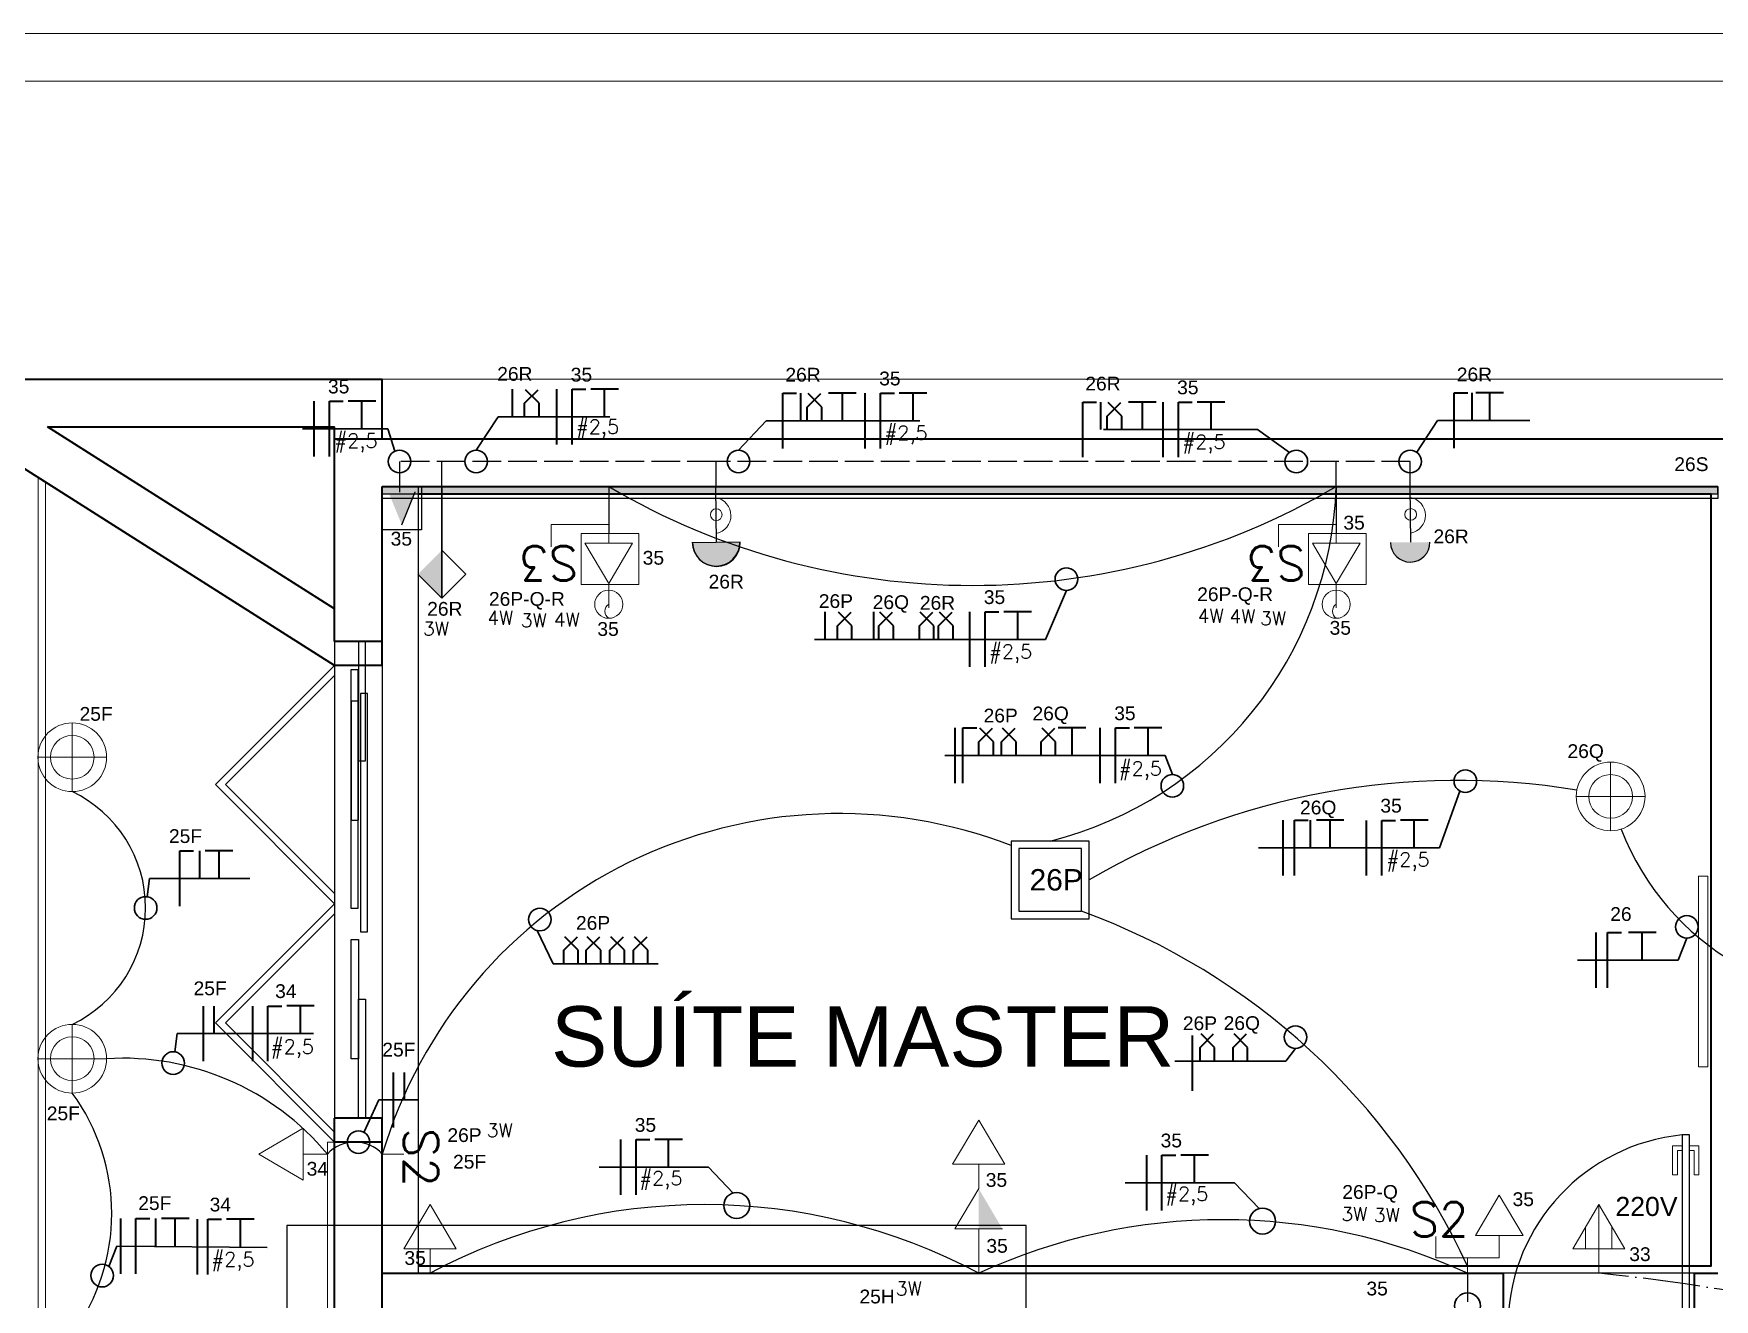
# Model space of a CAD drawing. Header units: millimetres. Extents: x 20625 to 81245, y 3427 to 18613.
# Drawn here: x 66585 to 67290, y 16390 to 16921 of the extents above; entities that cross this region are included whole.
import ezdxf

# ---------------------------------------------------------------- set-up
doc = ezdxf.new("R2010")
doc.units = ezdxf.units.MM
for name, pattern in [('ACAD_ISO02W100', [15, 12, -3]), ('ACAD_ISO04W100', [30, 24, -3, 0, -3]), ('HIDDEN', [0.375, 0.25, -0.125])]:
    doc.linetypes.add(name, pattern=pattern)
for name, color, linetype, lineweight in [('01', 1, 'Continuous', 9), ('EJEL05130C', 130, 'Continuous', 30), ('EJEL0550C', 50, 'Continuous', 35), ('EJEL0580C', 80, 'Continuous', 9), ('EJEL25170C', 170, 'Continuous', 25), ('EJEL25170T', 170, 'ACAD_ISO02W100', 25), ('EJEL25170TP', 10, 'ACAD_ISO04W100', 25), ('EJEL3040C', 40, 'Continuous', 9)]:
    doc.layers.add(name, color=color, linetype=linetype, lineweight=lineweight)
for name, color, linetype in [('1-ARQ-B', 2, 'Continuous'), ('1-ARQ-DEMOLIR', 12, 'Continuous'), ('1-MOBIL', 252, 'Continuous'), ('2-TXT-A', 7, 'Continuous'), ('3-ESPEC', 14, 'Continuous'), ('3-TRACO', 20, 'HIDDEN'), ('ARQ-1-ESQUADRIAS-01', 1, 'Continuous'), ('ARQ-1-ILUMINAÇÃO', 2, 'Continuous'), ('ARQ-1-TRACEJADO', 20, 'Continuous'), ('ARQ-1-VISTA-01', 1, 'Continuous'), ('ARQ-4-TXT-02', 1, 'Continuous'), ('TOP', 4, 'Continuous'), ('TOPOGRAFIA', 2, 'Continuous')]:
    doc.layers.add(name, color=color, linetype=linetype)
doc.styles.add('ROMANSI', font='RomanS')
doc.styles.add('RSA', font='arial.ttf')
doc.styles.add('SR60', font='simplex', dxfattribs={"height": 0.15})
doc.styles.add('SR80', font='SIMPLEX', dxfattribs={"height": 0.1})

# ---------------------------------------------------------------- blocks, each defined once
blk = doc.blocks.new('A$Ce9d9931e')
at = {"layer": 'EJEL0580C', "lineweight": -3, "ltscale": 0.2}
for points in [[(0, 0), (25.2, 0), (25.2, 25.2), (0, 25.2)], [(2.47, 2.47), (22.73, 2.47), (22.73, 22.73), (2.47, 22.73)]]:
    blk.add_lwpolyline(points, close=True, dxfattribs=at)
blk = doc.blocks.new('UIHUIH')
at = {"layer": 'EJEL3040C', "xscale": 17.01641263631295, "yscale": 17.01641263631295, "zscale": 17.01641263631295}
blk.add_blockref('A$Ce9d9931e', (-214.4, -214.4), dxfattribs=at)
blk = doc.blocks.new('A$C358D43A7')
at = {"layer": 'EJEL0580C'}
for p, q in [((0, 0), (0, 16.9)), ((0, 16.9), (0, -16.9)), ((0, 16.9), (28.7, 0)), ((0, 0), (-15.9, 0)), ((28.7, 0), (0, -16.9))]:
    blk.add_line(p, q, dxfattribs=at)
blk = doc.blocks.new('YTFTYF')
at = {"layer": 'EJEL0580C'}
for radius in [5.5, 3.5]:
    blk.add_circle((0, 0), radius, dxfattribs=at)
blk = doc.blocks.new('guygyug')
at = {"layer": 'EJEL0580C'}
for p, q in [((0, -189.5), (0, 189.5)), ((189.5, 0), (-189.5, 0))]:
    blk.add_line(p, q, dxfattribs=at)
at = {"layer": 'EJEL3040C', "xscale": 34.45206340576645, "yscale": 34.45206340576645, "zscale": 34.45206340576645}
blk.add_blockref('YTFTYF', (0, 0), dxfattribs=at)
blk = doc.blocks.new('A$C3D7A1D48')
at = {"layer": 'EJEL0580C'}
blk.add_line((6.6, 0), (-6.6, 0), dxfattribs=at)
at = {"layer": 'EJEL0580C', "style": 'SR80'}
blk.add_text('S2', height=21.16, rotation=270, dxfattribs=at).set_placement((6.6, 16.1))
blk = doc.blocks.new('interruptor e tomada baixa')
at = {"layer": 'EJEL0580C'}
for p, q in [((185702.31, 52790.41), (185712.29, 52807.31)), ((185712.29, 52807.31), (185722.26, 52790.41)), ((185712.29, 52790.41), (185702.31, 52790.41)), ((185702.31, 52790.41), (185722.26, 52790.41)), ((185712.29, 52790.41), (185712.29, 52781.06)), ((185685.66, 52781.06), (185712.29, 52781.06)), ((185712.29, 52781.06), (185698.97, 52781.06)), ((185698.97, 52781.06), (185698.97, 52774.58))]:
    blk.add_line(p, q, dxfattribs=at)
at = {"layer": 'EJEL0580C', "xscale": 0.67988, "yscale": 0.67988, "zscale": 0.67988, "rotation": 90}
blk.add_blockref('A$C3D7A1D48', (185685.66, 52785.57), dxfattribs=at)
blk = doc.blocks.new('A$C1FA829F1')
at = {"layer": 'EJEL0580C'}
for p, q in [((0, 0), (0, 16.9)), ((0, 16.9), (0, -16.9)), ((0, 16.9), (28.7, 0)), ((0, 0), (-15.9, 0)), ((0, 8.5), (14.3, 8.5)), ((28.7, 0), (0, -16.9)), ((0, 0), (28.7, 0)), ((0, -8.5), (14.3, -8.5))]:
    blk.add_line(p, q, dxfattribs=at)
blk = doc.blocks.new('L')
at = {"layer": 'EJEL0550C', "ltscale": 0.015}
for p, q in [((10856.71, 7742.87), (10856.71, 7766.02)), ((10856.71, 7766.02), (10862.49, 7766.02))]:
    blk.add_line(p, q, dxfattribs=at)
blk = doc.blocks.new('T')
at = {"layer": 'EJEL0550C', "ltscale": 0.015}
for p, q in [((10876.14, 7766.04), (10864.57, 7766.04)), ((10870.35, 7754.46), (10870.35, 7766.04))]:
    blk.add_line(p, q, dxfattribs=at)
blk = doc.blocks.new('RETORNO CRUZADO')
at = {"layer": 'EJEL0550C', "ltscale": 0.015}
for p, q in [((13746.71, 16801.42), (13753.73, 16808.44)), ((13754.23, 16801.42), (13747.21, 16808.44)), ((13746.71, 16794.4), (13746.71, 16801.42)), ((13754.23, 16794.4), (13754.23, 16801.42))]:
    blk.add_line(p, q, dxfattribs=at)

msp = doc.modelspace()

# ---------------------------------------------------------------- hatches: boundary and pattern name
at = {"layer": '1-ARQ-DEMOLIR', "true_color": 0xf26722, "transparency": 33554559}
h = msp.add_hatch(color=30, dxfattribs=at)
h.dxf.hatch_style = 1
h.paths.add_polyline_path([(66881.3, 16707.19, -1), (66861.33, 16706.99)])
h = msp.add_hatch(color=30, dxfattribs=at)
h.dxf.hatch_style = 1
h.paths.add_polyline_path([(67170.5, 16707.27, -1), (67153.96, 16707.1)])
at = {"layer": '3-ESPEC'}
h = msp.add_hatch(color=256, dxfattribs=at)
h.dxf.hatch_style = 1
h.paths.add_polyline_path([(66739.44, 16714.53), (66745.1, 16728.35), (66733.77, 16728.35)])
at = {"layer": 'ARQ-1-VISTA-01'}
h = msp.add_hatch(color=256, dxfattribs=at)
h.dxf.hatch_style = 1
h.paths.add_polyline_path([(66731.26, 16730.58), (66731.26, 16727.58), (67291.26, 16727.58), (67291.26, 16730.58)])
at = {"layer": 'EJEL05130C', "ltscale": 0.35}
h = msp.add_hatch(color=256, dxfattribs=at)
h.dxf.hatch_style = 1
h.paths.add_polyline_path([(66756.26, 16683.78), (66756.26, 16703.86), (66746.22, 16693.82)])
h = msp.add_hatch(color=256, dxfattribs=at)
h.dxf.hatch_style = 1
h.paths.add_polyline_path([(66756.26, 16683.78), (66756.26, 16703.86), (66746.22, 16693.82)])
at = {"layer": 'EJEL0580C'}
h = msp.add_hatch(color=256, dxfattribs=at)
h.dxf.hatch_style = 1
h.paths.add_polyline_path([(66739.44, 16714.53), (66745.1, 16728.35), (66733.77, 16728.35)])
h = msp.add_hatch(color=256, dxfattribs=at)
h.dxf.hatch_style = 1
h.paths.add_polyline_path([(66739.44, 16714.53), (66745.1, 16728.35), (66733.77, 16728.35)])
h = msp.add_hatch(color=256, dxfattribs=at)
h.dxf.hatch_style = 1
h.paths.add_polyline_path([(66881.3, 16707.19, -1), (66861.33, 16706.99)])
h = msp.add_hatch(color=256, dxfattribs=at)
h.dxf.hatch_style = 1
h.paths.add_polyline_path([(67170.39, 16707.19, -1), (67153.84, 16707.19)])
h = msp.add_hatch(color=256, dxfattribs=at)
h.dxf.hatch_style = 1
h.paths.add_polyline_path([(67170.5, 16707.27, -1), (67153.96, 16707.1)])
h = msp.add_hatch(color=256, dxfattribs=at)
h.dxf.hatch_style = 1
h.paths.add_polyline_path([(66981.3, 16419.17), (66991.27, 16419.17), (66981.3, 16436.07)])

# ---------------------------------------------------------------- linework, layer by layer
at = {"color": 252, "true_color": 0x939598}
msp.add_line((66826.2, 16730.59), (67131.21, 16730.59), dxfattribs=at)
at = {"layer": '01', "color": 252, "true_color": 0x939598}
for p, q in [((66587.03, 16230.59), (66587.03, 16734.37)), ((66587.03, 16230.59), (66587.03, 16734.37)), ((66587.03, 16230.59), (66587.03, 16734.37)), ((66590.03, 16230.59), (66590.03, 16732.46)), ((66590.03, 16230.59), (66590.03, 16732.46)), ((66590.03, 16230.59), (66590.03, 16732.46)), ((66661.26, 16605.59), (66711.26, 16655.59)), ((66661.26, 16605.59), (66711.26, 16655.59)), ((66661.26, 16605.59), (66711.26, 16655.59)), ((66665.5, 16605.59), (66711.26, 16651.34)), ((66665.5, 16605.59), (66711.26, 16651.34)), ((66665.5, 16605.59), (66711.26, 16651.34)), ((66711.26, 16555.59), (66661.26, 16605.59)), ((66711.26, 16555.59), (66661.26, 16605.59)), ((66711.26, 16555.59), (66661.26, 16605.59)), ((66711.26, 16559.83), (66665.5, 16605.59)), ((66711.26, 16559.83), (66665.5, 16605.59)), ((66711.26, 16559.83), (66665.5, 16605.59)), ((66661.26, 16505.59), (66711.26, 16555.59)), ((66661.26, 16505.59), (66711.26, 16555.59)), ((66661.26, 16505.59), (66711.26, 16555.59)), ((66665.5, 16505.59), (66711.26, 16551.34)), ((66665.5, 16505.59), (66711.26, 16551.34)), ((66665.5, 16505.59), (66711.26, 16551.34)), ((66711.26, 16455.59), (66661.26, 16505.59)), ((66711.26, 16455.59), (66661.26, 16505.59)), ((66711.26, 16455.59), (66661.26, 16505.59)), ((66711.26, 16459.83), (66665.5, 16505.59)), ((66711.26, 16459.83), (66665.5, 16505.59)), ((66711.26, 16459.83), (66665.5, 16505.59)), ((66708.26, 16230.59), (66708.26, 16455.59)), ((66708.26, 16455.59), (66711.26, 16455.59)), ((66708.26, 16230.59), (66708.26, 16455.59)), ((66708.26, 16455.59), (66711.26, 16455.59)), ((66708.26, 16230.59), (66708.26, 16455.59)), ((66708.26, 16455.59), (66711.26, 16455.59))]:
    msp.add_line(p, q, dxfattribs=at)
for points in [[(67283.04, 16487.16), (67283.04, 16567.16), (67287.04, 16567.16), (67287.04, 16487.16), (67283.04, 16487.16)], [(67276.26, 16452.09), (67274.26, 16452.09), (67274.26, 16441.84), (67272.26, 16441.84), (67272.26, 16454.09), (67276.26, 16454.09)], [(67279.26, 16452.09), (67281.26, 16452.09), (67281.26, 16441.84), (67283.26, 16441.84), (67283.26, 16454.09), (67279.26, 16454.09)]]:
    msp.add_lwpolyline(points, dxfattribs=at)
at = {"layer": '1-ARQ-B', "color": 252, "true_color": 0x939598}
for p, q in [((66711.26, 16665.59), (66711.26, 16465.59)), ((66711.26, 16665.59), (66711.26, 16465.59)), ((66731.26, 16665.59), (66731.26, 16465.59)), ((66731.26, 16665.59), (66731.26, 16465.59)), ((66711.26, 16655.59), (66711.26, 16455.59)), ((66731.26, 16655.59), (66731.26, 16455.59))]:
    msp.add_line(p, q, dxfattribs=at)
at = {"layer": '1-ARQ-DEMOLIR', "color": 30, "true_color": 0xf26722, "transparency": 33554559}
for p, q in [((66871.31, 16707.09), (66871.08, 16730.49)), ((67162.47, 16707.19), (67162.24, 16730.58)), ((66881.3, 16707.19), (66861.33, 16706.99))]:
    msp.add_line(p, q, dxfattribs=at)
for centre, radius, start, end in [((66871.2, 16707.19), 9.98, 180, 0), ((66871.31, 16707.09), 9.98, 180.57558, 0.57558), ((67162.23, 16707.19), 8.27, 180.57558, 0.57558)]:
    msp.add_arc(centre, radius, start, end, dxfattribs=at)
at = {"layer": '1-MOBIL', "linetype": 'Continuous'}
msp.add_lwpolyline([(66731.26, 16730.58), (67291.26, 16730.58), (67291.26, 16725.58), (66731.26, 16725.58), (66731.26, 16730.58)], dxfattribs=at)
at = {"layer": '3-ESPEC', "color": 72}
for p, q in [((66826.2, 16730.59), (66826.2, 16710.74)), ((67131.21, 16730.59), (67131.21, 16710.74))]:
    msp.add_line(p, q, dxfattribs=at)
at = {"layer": '3-ESPEC'}
msp.add_line((66739.44, 16714.53), (66745.1, 16728.35), dxfattribs=at)
msp.add_lwpolyline([(66747.62, 16730.59), (66747.62, 16712.42), (66731.26, 16712.42), (66731.26, 16730.59)], close=True, dxfattribs=at)
at = {"layer": '3-TRACO', "color": 252, "true_color": 0x939598}
msp.add_lwpolyline([(66691.26, 16190.59), (67001.26, 16190.59), (67001.26, 16420.59), (66691.26, 16420.59)], close=True, dxfattribs=at)
at = {"layer": 'ARQ-1-ESQUADRIAS-01', "color": 252, "true_color": 0x939598}
for points in [[(66724.26, 16665.59), (66721.26, 16665.59), (66721.26, 16615.59), (66724.26, 16615.59)], [(66724.26, 16665.59), (66721.26, 16665.59), (66721.26, 16615.59), (66724.26, 16615.59)], [(66721.26, 16640.59), (66718.26, 16640.59), (66718.26, 16590.59), (66721.26, 16590.59)], [(66721.26, 16640.59), (66718.26, 16640.59), (66718.26, 16590.59), (66721.26, 16590.59)], [(66721.26, 16490.59), (66718.26, 16490.59), (66718.26, 16540.59), (66721.26, 16540.59)], [(66721.26, 16490.59), (66718.26, 16490.59), (66718.26, 16540.59), (66721.26, 16540.59)], [(66724.26, 16465.59), (66721.26, 16465.59), (66721.26, 16515.59), (66724.26, 16515.59)], [(66724.26, 16465.59), (66721.26, 16465.59), (66721.26, 16515.59), (66724.26, 16515.59)]]:
    msp.add_lwpolyline(points, close=True, dxfattribs=at)
for points in [[(66718.09, 16653.76), (66718.09, 16553.76), (66721.09, 16553.76), (66721.09, 16653.76), (66718.09, 16653.76)], [(66722.09, 16643.76), (66722.09, 16543.76), (66725.09, 16543.76), (66725.09, 16643.76), (66722.09, 16643.76)]]:
    msp.add_lwpolyline(points, dxfattribs=at)
at = {"layer": 'ARQ-1-ILUMINAÇÃO', "color": 252, "true_color": 0x939598}
msp.add_line((66746.26, 16730.59), (66746.26, 16400.59), dxfattribs=at)
at = {"layer": 'ARQ-1-TRACEJADO', "color": 252, "true_color": 0x939598}
msp.add_arc((67284.1, 16378.09), 80.88, 95.56431, 178.22873, dxfattribs=at)
at = {"layer": 'ARQ-1-VISTA-01'}
msp.add_lwpolyline([(67291.26, 16727.58), (67291.26, 16730.58), (66731.26, 16730.58), (66731.26, 16727.58)], close=True, dxfattribs=at)
at = {"layer": 'ARQ-4-TXT-02', "color": 252, "true_color": 0x939598}
msp.add_line((67281.26, 16400.59), (67201.26, 16400.59), dxfattribs=at)
msp.add_line((67281.26, 16400.59), (67201.26, 16400.59), dxfattribs=at)
for points in [[(67279.26, 16458.59), (67276.26, 16458.59), (67276.26, 16380.59)], [(67276.26, 16360.59), (67276.26, 16375.59), (67279.26, 16375.59), (67279.26, 16458.59)]]:
    msp.add_lwpolyline(points, dxfattribs=at)
at = {"layer": 'EJEL05130C'}
for p, q in [((66770.64, 16745.87), (66779.77, 16759.79)), ((66779.77, 16759.79), (66826.61, 16759.79)), ((66880.6, 16745.87), (66892.13, 16758.19)), ((66892.13, 16758.19), (66956.67, 16758.19)), ((67164.95, 16745.03), (67173.62, 16758.3)), ((67173.62, 16758.3), (67212.38, 16758.3)), ((66733.64, 16754.81), (66697.82, 16754.81)), ((66736.45, 16745.41), (66733.64, 16754.81)), ((67033.59, 16754.46), (67098.22, 16754.46)), ((67098.22, 16754.46), (67111.55, 16744.88)), ((67018.07, 16686.96), (67009.33, 16666.47)), ((67009.33, 16666.47), (66912.4, 16666.47)), ((67059.42, 16617.78), (66967.08, 16617.78)), ((67062.5, 16609.78), (67059.42, 16617.78)), ((67183.04, 16602.86), (67174.46, 16579.01)), ((67174.46, 16579.01), (67098.56, 16579.01)), ((66632.67, 16558.51), (66633.71, 16566.17)), ((66633.71, 16566.17), (66675.7, 16566.17)), ((66796.13, 16544.34, 836659.2), (66802.89, 16530.35, -836659.2)), ((67278.17, 16541.16), (67274.61, 16531.96)), ((66802.89, 16530.35, -836659.2), (66846.88, 16530.35, -836659.2)), ((67274.61, 16531.96), (67232.37, 16531.96)), ((66644.2, 16493.46), (66645.24, 16501.12)), ((66645.27, 16501.12), (66702.43, 16501.12)), ((67114.12, 16494.88), (67110.02, 16489.6)), ((67110.02, 16489.6), (67063.59, 16489.6)), ((66723.72, 16459.92), (66729.75, 16473.28)), ((66729.75, 16473.28), (66746.26, 16473.28)), ((66868.02, 16445.09), (66822.17, 16445.09)), ((66878.34, 16434.23), (66868.02, 16445.09)), ((67088.51, 16438.56), (67042.67, 16438.56)), ((67098.83, 16427.7), (67088.51, 16438.56)), ((66616.63, 16403.38), (66619.9, 16411.99)), ((66619.9, 16411.99), (66683.04, 16411.44))]:
    msp.add_line(p, q, dxfattribs=at)
at = {"layer": 'EJEL05130C', "ltscale": 0.35}
for p, q in [((66756.26, 16730.59), (66756.26, 16717.22)), ((66756.26, 16730.59), (66756.26, 16683.78)), ((66756.26, 16703.86), (66756.26, 16683.78)), ((66766.29, 16693.82), (66756.26, 16703.86)), ((66746.22, 16693.82), (66756.26, 16683.78)), ((66746.22, 16693.82), (66756.26, 16683.78)), ((66756.26, 16683.78), (66766.29, 16693.82))]:
    msp.add_line(p, q, dxfattribs=at)
at = {"layer": 'EJEL05130C'}
for centre in [(66738.5, 16741.13), (66770.64, 16741.13), (66880.6, 16741.13), (67114.46, 16741.13), (67162.24, 16741.13), (67018.07, 16691.7), (67062.5, 16605.04), (67185.34, 16607), (66632.03, 16553.81), (66797.27, 16548.94, 836659.2), (67278.17, 16545.9), (67114.12, 16499.62), (66643.58, 16488.76), (66721.26, 16455.59), (66613.77, 16399.6)]:
    msp.add_circle(centre, 4.74, dxfattribs=at)
at = {"layer": 'EJEL05130C', "ltscale": 0.35}
for centre in [(66879.85, 16429.01), (67100.34, 16422.48), (67186.26, 16386.91)]:
    msp.add_circle(centre, 5.44, dxfattribs=at)
at = {"layer": 'EJEL0550C', "ltscale": 0.015}
for p, q in [((66702.66, 16743.24), (66702.66, 16766.39)), ((66709.05, 16743.24), (66709.05, 16766.39)), ((66709.05, 16766.39), (66714.83, 16766.39)), ((66728.48, 16766.4), (66716.91, 16766.4)), ((66722.69, 16754.83), (66722.69, 16766.4)), ((66785.88, 16759.79), (66785.88, 16771.37)), ((66804.44, 16748.22), (66804.44, 16771.37)), ((66810.83, 16748.22), (66810.83, 16771.37)), ((66810.83, 16771.37), (66816.62, 16771.37)), ((66830.26, 16771.39), (66818.69, 16771.39)), ((66824.48, 16759.81), (66824.48, 16771.39)), ((66899.15, 16746.61), (66899.15, 16769.76)), ((66899.15, 16769.76), (66904.94, 16769.76)), ((66906.78, 16758.19), (66906.78, 16769.76)), ((66929.97, 16769.76), (66918.39, 16769.76)), ((66924.18, 16758.19), (66924.18, 16769.76)), ((66933.76, 16746.61), (66933.76, 16769.76)), ((66940.15, 16746.61), (66940.15, 16769.76)), ((66940.15, 16769.76), (66945.94, 16769.76)), ((66959.59, 16769.78), (66948.01, 16769.78)), ((66953.8, 16758.21), (66953.8, 16769.78)), ((67024.9, 16742.89), (67024.9, 16766.03)), ((67024.9, 16766.03), (67030.69, 16766.03)), ((67032.53, 16754.46), (67032.53, 16766.03)), ((67055.72, 16766.03), (67044.14, 16766.03)), ((67049.93, 16754.46), (67049.93, 16766.03)), ((67058.68, 16742.89), (67058.68, 16766.03)), ((67065.07, 16742.89), (67065.07, 16766.03)), ((67065.07, 16766.03), (67070.86, 16766.03)), ((67084.51, 16766.05), (67072.93, 16766.05)), ((67078.72, 16754.48), (67078.72, 16766.05)), ((67180.64, 16746.72), (67180.64, 16769.87)), ((67180.64, 16769.87), (67186.42, 16769.87)), ((67188.27, 16758.3), (67188.27, 16769.87)), ((67201.34, 16769.87), (67189.77, 16769.87)), ((67195.56, 16758.3), (67195.56, 16769.87)), ((66916.9, 16666.47), (66916.9, 16678.05)), ((66937.31, 16666.47), (66937.31, 16678.05)), ((66977.63, 16654.9), (66977.63, 16678.05)), ((66984.02, 16654.9), (66984.02, 16678.05)), ((66984.02, 16678.05), (66989.81, 16678.05)), ((67003.45, 16678.07), (66991.88, 16678.07)), ((66997.67, 16666.49), (66997.67, 16678.07)), ((66971.39, 16606.2), (66971.39, 16629.35)), ((66974.7, 16606.2), (66974.7, 16629.35)), ((66974.7, 16629.35), (66980.49, 16629.35)), ((67026.23, 16629.35), (67014.66, 16629.35)), ((67020.45, 16617.78), (67020.45, 16629.35)), ((67032.3, 16606.19), (67032.3, 16629.34)), ((67038.69, 16606.19), (67038.69, 16629.34)), ((67038.69, 16629.34), (67044.47, 16629.34)), ((67058.12, 16629.35), (67046.55, 16629.35)), ((67052.33, 16617.78), (67052.33, 16629.35)), ((67108.92, 16567.43), (67108.92, 16590.58)), ((67113.7, 16567.43), (67113.7, 16590.58)), ((67113.7, 16590.58), (67119.48, 16590.58)), ((67120.43, 16579.01), (67120.43, 16590.58)), ((67134.45, 16590.58), (67122.87, 16590.58)), ((67128.66, 16579.01), (67128.66, 16590.58)), ((67143.88, 16567.41), (67143.88, 16590.56)), ((67150.27, 16567.41), (67150.27, 16590.56)), ((67150.27, 16590.56), (67156.06, 16590.56)), ((67169.71, 16590.58), (67158.13, 16590.58)), ((67163.92, 16579.01), (67163.92, 16590.58)), ((66646.35, 16554.6), (66646.35, 16577.75)), ((66646.35, 16577.75), (66652.14, 16577.75)), ((66654.71, 16566.17), (66654.71, 16577.75)), ((66668.58, 16577.75), (66657.01, 16577.75)), ((66662.79, 16566.17), (66662.79, 16577.75)), ((67240.2, 16520.38), (67240.2, 16543.53)), ((67244.98, 16520.38), (67244.98, 16543.53)), ((67244.98, 16543.53), (67250.76, 16543.53)), ((67265.31, 16543.53), (67253.73, 16543.53)), ((67259.52, 16531.96), (67259.52, 16543.53)), ((66656.22, 16489.54), (66656.22, 16512.69)), ((66660.83, 16501.11), (66660.83, 16512.69)), ((66676.93, 16489.55), (66676.93, 16512.69)), ((66683.32, 16489.55), (66683.32, 16512.69)), ((66683.32, 16512.69), (66689.1, 16512.69)), ((66702.75, 16512.71), (66691.18, 16512.71)), ((66696.96, 16501.14), (66696.96, 16512.71)), ((67070.93, 16477.14), (67070.93, 16500.29)), ((66735.97, 16461.7), (66735.97, 16484.85)), ((66740.59, 16473.27), (66740.59, 16484.85)), ((66831.27, 16433.51), (66831.27, 16456.66)), ((66837.66, 16433.51), (66837.66, 16456.66)), ((66837.66, 16456.66), (66843.45, 16456.66)), ((66857.09, 16456.68), (66845.52, 16456.68)), ((66851.31, 16445.1), (66851.31, 16456.68)), ((67051.76, 16426.98), (67051.76, 16450.13)), ((67058.15, 16426.98), (67058.15, 16450.13)), ((67058.15, 16450.13), (67063.94, 16450.13)), ((67077.59, 16450.15), (67066.01, 16450.15)), ((67071.8, 16438.57), (67071.8, 16450.15)), ((66621.59, 16400.4), (66621.59, 16423.55)), ((66627.98, 16400.4), (66627.98, 16423.55)), ((66627.98, 16423.55), (66633.77, 16423.55)), ((66636.34, 16411.97), (66636.34, 16423.55)), ((66650.21, 16423.55), (66638.64, 16423.55)), ((66644.42, 16411.97), (66644.42, 16423.55)), ((66653.75, 16400.12), (66653.75, 16423.27))]:
    msp.add_line(p, q, dxfattribs=at)
at = {"layer": 'EJEL0580C'}
for p, q in [((66871.31, 16707.09), (66871.08, 16730.49)), ((67131.21, 16725.58), (67131.21, 16730.59)), ((67162.47, 16707.19), (67162.24, 16730.58)), ((66739.44, 16714.53), (66745.1, 16728.35)), ((66739.44, 16714.53), (66745.1, 16728.35)), ((66826.2, 16714.61), (66826.2, 16725.58)), ((67131.21, 16714.61), (67131.21, 16725.58)), ((67131.21, 16714.61), (67131.21, 16725.58)), ((66826.2, 16714.61), (66802.01, 16714.61)), ((66802.01, 16705.27), (66802.01, 16714.61)), ((66826.2, 16706.8), (66826.2, 16714.61)), ((67131.21, 16714.61), (67107.03, 16714.61)), ((67107.03, 16705.27), (67107.03, 16714.61)), ((67131.21, 16714.61), (67107.03, 16714.61)), ((67107.03, 16705.27), (67107.03, 16714.61)), ((67131.21, 16706.8), (67131.21, 16714.61)), ((66836.17, 16706.8), (66816.22, 16706.8)), ((66826.2, 16689.9), (66816.22, 16706.8)), ((66831.18, 16706.8), (66821.57, 16706.8)), ((66836.17, 16706.8), (66826.2, 16689.9)), ((67141.18, 16706.8), (67121.24, 16706.8)), ((67131.21, 16689.9), (67121.24, 16706.8)), ((67136.2, 16706.8), (67126.59, 16706.8)), ((67141.18, 16706.8), (67131.21, 16689.9)), ((66826.2, 16679.67), (66826.2, 16689.54)), ((67131.21, 16679.67), (67131.21, 16689.54)), ((67131.21, 16679.67), (67131.21, 16688.69)), ((66971.32, 16419.17), (66981.3, 16436.07)), ((66971.32, 16419.17), (66991.27, 16419.17)), ((66985.85, 16419.17), (66975.88, 16419.17)), ((66981.3, 16419.17), (66981.3, 16409.83)), ((66981.3, 16409.83), (66981.3, 16400.59))]:
    msp.add_line(p, q, dxfattribs=at)
at = {"layer": 'EJEL0580C', "color": 0}
for p, q in [((66601.25, 16621.54), (66601.25, 16612.54)), ((66601.25, 16495.09), (66601.25, 16486.09))]:
    msp.add_line(p, q, dxfattribs=at)
at = {"layer": 'EJEL0580C'}
for points in [[(66747.62, 16730.59), (66747.62, 16712.42), (66731.26, 16712.42), (66731.26, 16730.59)], [(66747.62, 16730.59), (66747.62, 16712.42), (66731.26, 16712.42), (66731.26, 16730.59)], [(66838.77, 16710.9), (66838.77, 16689.54), (66814.61, 16689.54), (66814.61, 16710.9)], [(67143.78, 16710.9), (67143.78, 16689.54), (67119.62, 16689.54), (67119.62, 16710.9)]]:
    msp.add_lwpolyline(points, close=True, dxfattribs=at)
for centre, radius in [((66871.26, 16718.79), 2.46), ((67162.42, 16718.89), 2.46), ((66826.2, 16681.21), 5.89), ((67131.21, 16681.21), 5.89), ((67131.21, 16681.21), 5.89)]:
    msp.add_circle(centre, radius, dxfattribs=at)
for centre, radius, start, end in [((66869.83, 16718.41), 7.61, 280.98086, 80.17029), ((67160.98, 16718.51), 7.61, 280.98086, 80.17029), ((66871.31, 16707.09), 9.98, 180.57558, 0.57558), ((67162.23, 16707.19), 8.27, 180.57558, 0.57558), ((66828.1, 16678.26), 3.51, 122.8959, 237.1041), ((67133.12, 16678.26), 3.51, 122.8959, 237.1041), ((67133.12, 16678.26), 3.51, 122.8959, 237.1041)]:
    msp.add_arc(centre, radius, start, end, dxfattribs=at)
at = {"layer": 'EJEL25170C'}
msp.add_line((66738.5, 16741.13), (66738.5, 16728.27), dxfattribs=at)
for centre, radius, start, end in [((66978.7, 16990.3), 301.18, 239.57838, 300.42206), ((66972.58, 16735.82), 158.71, 284.10316, 358.10884), ((66577.93, 16553.81), 54.1, 295.53885, 64.46115), ((67182.26, 16299.69), 307.63, 80.67797, 120.19135), ((66922.84, 16393.52), 199.9, 68.85395, 163.41334), ((67355.66, 16627.78), 112.73, 201.29075, 278.11755), ((66926.41, 16283.52), 286.24, 24.80063, 69.9898), ((66622.37, 16378.95), 111.84, 39.83256, 93.439), ((66532.41, 16425.61), 85.42, 323.70237, 36.29763), ((66719.76, 16440.09), 15.57, 42.39744, 137.60256), ((66866.28, 16185.3), 244.08, 61.88544, 118.11456), ((67083.78, 16177.94), 245.1, 65.28441, 114.71559)]:
    msp.add_arc(centre, radius, start, end, dxfattribs=at)
at = {"layer": 'EJEL25170T'}
for p, q in [((66871.08, 16741.13), (66738.5, 16741.13)), ((66756.26, 16730.59), (66756.26, 16741.13)), ((67162.24, 16741.13), (66871.08, 16741.13)), ((66871.08, 16741.13), (66871.08, 16730.58)), ((67131.21, 16730.58), (67131.21, 16741.13)), ((67162.24, 16730.59), (67162.24, 16741.13)), ((67186.26, 16400.59), (67186.26, 16386.91))]:
    msp.add_line(p, q, dxfattribs=at)
at = {"layer": 'EJEL25170TP'}
msp.add_arc((67175.55, 15711.48), 692.23, 46.13777, 84.55306, dxfattribs=at)
at = {"layer": 'TOP', "color": 252, "lineweight": 35, "true_color": 0x939598}
for p, q in [((66711.26, 16655.59), (66522.03, 16775.59)), ((66522.03, 16775.59), (66731.26, 16775.59)), ((66711.26, 16655.59), (66522.03, 16775.59)), ((66522.03, 16775.59), (66731.26, 16775.59)), ((66711.26, 16655.59), (66522.03, 16775.59)), ((66522.03, 16775.59), (66731.26, 16775.59)), ((66731.26, 16750.59), (66731.26, 16775.59)), ((66731.26, 16750.59), (66731.26, 16775.59)), ((66731.26, 16750.59), (66731.26, 16775.59)), ((66711.26, 16679.27), (66590.91, 16755.59)), ((66590.91, 16755.59), (66711.26, 16755.59)), ((66711.26, 16679.27), (66590.91, 16755.59)), ((66590.91, 16755.59), (66711.26, 16755.59)), ((66711.26, 16679.27), (66590.91, 16755.59)), ((66590.91, 16755.59), (66711.26, 16755.59)), ((66711.26, 16679.27), (66711.26, 16755.59)), ((66711.26, 16665.59), (66711.26, 16755.59)), ((66711.26, 16665.59), (66711.26, 16755.59)), ((66711.26, 16750.59), (67586.26, 16750.59)), ((66711.26, 16750.59), (67586.26, 16750.59)), ((66731.26, 16750.59), (67311.26, 16750.59)), ((66731.26, 16730.59), (67291.26, 16730.59)), ((66731.26, 16655.59), (66731.26, 16730.59)), ((66731.26, 16730.59), (67291.26, 16730.59)), ((66731.26, 16665.59), (66731.26, 16730.59)), ((66731.26, 16730.59), (67291.26, 16730.59)), ((66731.26, 16665.59), (66731.26, 16730.59)), ((66731.26, 16665.59), (66711.26, 16665.59)), ((66731.26, 16665.59), (66711.26, 16665.59)), ((66731.26, 16655.59), (66711.26, 16655.59)), ((66711.26, 16355.59), (66711.26, 16465.59)), ((66731.26, 16465.59), (66711.26, 16465.59)), ((66711.26, 16355.59), (66711.26, 16465.59)), ((66731.26, 16465.59), (66711.26, 16465.59)), ((66731.26, 16400.59), (66731.26, 16465.59)), ((66731.26, 16400.59), (66731.26, 16465.59)), ((66711.26, 16345.59), (66711.26, 16455.59)), ((66731.26, 16455.59), (66711.26, 16455.59)), ((66731.26, 16380.59), (66731.26, 16455.59)), ((66731.26, 16400.59), (67201.26, 16400.59)), ((66731.26, 16400.59), (67201.26, 16400.59)), ((67201.26, 16400.59), (67201.26, 16380.59)), ((67201.26, 16400.59), (67201.26, 16380.59)), ((67281.26, 16400.59), (67291.26, 16400.59)), ((67281.26, 16400.59), (67281.26, 16380.59)), ((67281.26, 16400.59), (67291.26, 16400.59)), ((67281.26, 16400.59), (67281.26, 16380.59))]:
    msp.add_line(p, q, dxfattribs=at)
at = {"layer": 'TOP', "lineweight": 35}
msp.add_line((66731.26, 16730.58), (67291.26, 16730.58), dxfattribs=at)
at = {"layer": 'TOP', "color": 252, "lineweight": 35, "true_color": 0x939598}
msp.add_lwpolyline([(66746.26, 16727.59), (67288.26, 16727.59), (67288.26, 16403.59), (66746.26, 16403.59)], dxfattribs=at)
at = {"layer": 'TOPOGRAFIA', "color": 252, "lineweight": 15, "true_color": 0x939598}
for p, q in [((66077.43, 16900.59), (68963.53, 16900.59)), ((66077.43, 16900.59), (68963.53, 16900.59)), ((66107.47, 16900.59), (68963.53, 16900.59)), ((66731.26, 16775.59), (68311.26, 16775.59)), ((66731.26, 16775.59), (68311.26, 16775.59)), ((66731.26, 16775.59), (68311.26, 16775.59))]:
    msp.add_line(p, q, dxfattribs=at)
for points in [[(66056.42, 16920.59), (68982.52, 16920.59), (69052.48, 15583.01), (66121.26, 15600.83)], [(66056.42, 16920.59), (68982.52, 16920.59), (69052.48, 15583.01), (66121.26, 15600.83)], [(66086.46, 16920.59), (68982.52, 16920.59), (69052.48, 15583.01), (66121.26, 15600.83)]]:
    msp.add_lwpolyline(points, dxfattribs=at)

# ---------------------------------------------------------------- block references
at = {"layer": 'EJEL0580C', "xscale": 0.645886, "yscale": 0.645886, "zscale": 0.645886}
for name, p, rotation in [('A$C358D43A7', (66981.3, 16446.32), 90.00000000000004), ('A$C358D43A7', (66698.01, 16450.59), 180), ('A$C358D43A7', (66751.26, 16410.84), 90), ('A$C1FA829F1', (67241.26, 16410.84), 89.99999999999999)]:
    msp.add_blockref(name, p, dxfattribs=dict(at, rotation=rotation))
at = {"layer": 'EJEL0580C', "xscale": 0.67988, "yscale": 0.67988, "zscale": 0.67988}
msp.add_blockref('A$C3D7A1D48', (66735.77, 16450.59), dxfattribs=at)
at = {"layer": 'EJEL0580C'}
msp.add_blockref('interruptor e tomada baixa', (-118512.72, -36374), dxfattribs=at)
at = {"layer": 'EJEL25170C', "xscale": 0.8129442994000741, "yscale": 0.8129442994000741, "zscale": 0.8129442994000741}
for p in [(55615.57, 3106.88), (55734.12, 3105.27), (55859.87, 3101.54), (55746.76, 3013.56), (55764.12, 3013.56), (55781.11, 3013.56), (55789.18, 3013.56), (55806.03, 2964.86), (55815.55, 2964.86), (55832.15, 2964.86), (55632.02, 2877.44, -836659.2), (55641.42, 2877.44, -836659.2), (55651.34, 2877.44, -836659.2), (55661.23, 2877.44, -836659.2), (55898.8, 2836.69), (55912.63, 2836.69)]:
    msp.add_blockref('RETORNO CRUZADO', p, dxfattribs=at)
at = {"layer": 'EJEL25170C'}
for name in ['L', 'T']:
    msp.add_blockref(name, (55801.4, 8657.25), dxfattribs=at)
at = {"layer": 'EJEL3040C', "xscale": 0.0760503925194413, "yscale": 0.0760503925194413, "zscale": 0.0760503925194413}
for name, p in [('guygyug', (66601.25, 16617.04)), ('guygyug', (67246.26, 16600.59)), ('UIHUIH', (67011.26, 16565.59)), ('UIHUIH', (67011.26, 16565.59)), ('guygyug', (66601.25, 16490.59))]:
    msp.add_blockref(name, p, dxfattribs=at)

# ---------------------------------------------------------------- texts
at = {"layer": '2-TXT-A', "color": 2, "true_color": 0xf1eb1f, "insert": (66802.03, 16512.59), "char_height": 25.3125, "width": 549.5577, "attachment_point": 1, "style": 'RSA'}
msp.add_mtext('SUÍTE MASTER', dxfattribs=at)
at = {"layer": 'ARQ-4-TXT-02', "insert": (67540.88, 16432.61), "char_height": 8, "width": 559.1604, "attachment_point": 3, "style": 'RSA'}
msp.add_mtext('\\pxqc;220V', dxfattribs=at)
at = {"layer": 'EJEL05130C', "ltscale": 0.35, "attachment_point": 1, "style": 'RSA'}
for s, insert, char_height, width in [('26R', (66779.42, 16780.73), 5.772, 77.572), ('35', (66810.26, 16780.4), 5.772, 38.2455), ('26R', (66900.26, 16780.39), 5.772, 77.572), ('35', (66939.58, 16778.8), 5.772, 38.2455), ('26R', (67181.75, 16780.49), 5.772, 77.572), ('35', (66708.48, 16775.42), 5.772, 38.2455), ('26R', (67026.01, 16776.66), 5.772, 77.572), ('35', (67064.5, 16775.07), 5.772, 38.2455), ('26S', (67272.94, 16742.85), 5.772, 38.2455), ('35', (67134.21, 16718.32), 5.772, 38.2455), ('35', (66734.75, 16711.59), 5.772, 38.2455), ('26R', (67171.97, 16712.57), 5.772, 38.2455), ('35', (66840.43, 16703.59), 5.772, 38.2455), ('26R', (66868.06, 16693.59), 5.772, 38.2455), ('26P-Q-R', (67072.9, 16688.31), 5.772, 38.2455), ('26R', (66750.06, 16682.18), 5.772, 38.2455), ('26P-Q-R', (66775.97, 16686.33), 5.772, 38.2455), ('26P', (66914.26, 16685.42), 5.772, 38.2455), ('26Q', (66936.86, 16684.98), 5.772, 38.2455), ('26R', (66956.63, 16684.69), 5.772, 38.2455), ('35', (66983.45, 16687.08), 5.772, 38.2455), ('35', (66821.42, 16673.72), 5.772, 38.2455), ('35', (67128.42, 16674.2), 5.772, 38.2455), ('25F', (66604.32, 16638.11), 5.772, 38.2455), ('26Q', (67003.85, 16638.29), 5.772, 38.2455), ('35', (67038.12, 16638.37), 5.772, 38.2455), ('26P', (66983.35, 16637.41), 5.772, 38.2455), ('26Q', (67228.16, 16622.49), 5.772, 38.2455), ('26Q', (67116.03, 16598.85), 5.772, 77.572), ('35', (67149.71, 16599.6), 5.772, 38.2455), ('25F', (66641.81, 16586.85), 5.772, 38.2455), ('26P', (67002.65, 16570.11), 8.968, 59.4256), ('26', (67246.09, 16554.15), 5.772, 77.572), ('26P', (66812.45, 16550.43, -836659.2), 5.772, 38.2455), ('25F', (66652.12, 16522.99), 5.772, 38.2455), ('34', (66686.32, 16521.81), 5.772, 38.2455), ('26P', (67066.9, 16508.33), 5.772, 38.2455), ('26Q', (67083.99, 16508.41), 5.772, 38.2455), ('25F', (66731.26, 16497.28), 5.772, 38.2455), ('25F', (66590.58, 16470.54), 5.772, 38.2455), ('35', (66837.09, 16465.69), 5.772, 38.2455), ('26P', (66758.55, 16461.42), 5.772, 38.2455), ('35', (67057.58, 16459.16), 5.772, 38.2455), ('25F', (66760.91, 16450.26), 5.772, 38.2455), ('34', (66699.54, 16447.3), 5.772, 38.2455), ('35', (66984.26, 16442.61), 5.772, 38.2455), ('26P-Q', (67133.75, 16437.57), 5.772, 38.2455), ('35', (67205.14, 16434.54), 5.772, 38.2455), ('25F', (66628.93, 16432.89), 5.772, 38.2455), ('34', (66658.87, 16432.28), 5.772, 38.2455), ('35', (66984.53, 16414.96), 5.772, 38.2455), ('35', (66740.53, 16409.86), 5.772, 38.2455), ('33', (67254.08, 16411.48), 5.772, 77.572), ('25H', (66931.31, 16393.72), 5.772, 38.2455), ('35', (67143.87, 16397.06), 5.772, 38.2455)]:
    msp.add_mtext(s, dxfattribs=dict(at, insert=insert, char_height=char_height, width=width))
at = {"layer": 'EJEL0580C', "style": 'SR80'}
for p in [(66813.39, 16705.59), (67118.41, 16705.59), (67118.41, 16705.59)]:
    msp.add_text('S3', height=14.387, rotation=180, dxfattribs=at).set_placement(p)
at = {"layer": 'EJEL0580C', "style": 'SR60'}
for s, p in [('3W', (66748.33, 16668.06)), ('4W', (66775.27, 16672.63)), ('3W', (66789.33, 16671.62)), ('4W', (66803.15, 16671.86)), ('4W', (67073.11, 16673.47)), ('4W', (67086.42, 16673.32)), ('3W', (67099.3, 16672.45)), ('3W', (66775.04, 16457.7)), ('3W', (67133.35, 16422.52)), ('3W', (67147.01, 16422.09)), ('3W', (66946.55, 16391.31))]:
    msp.add_text(s, height=5.755, dxfattribs=at).set_placement(p)
at = {"layer": 'EJEL3040C', "ltscale": 0.1, "char_height": 5.935, "attachment_point": 1, "style": 'ROMANSI'}
for insert in [(66812.48, 16758.7), (66711.2, 16752.79), (66941.81, 16756.05), (67066.73, 16752.32), (66985.68, 16664.34), (67040.07, 16615.3), (67152.28, 16577.08), (66684.52, 16498.62), (66839.04, 16443.43), (67059.53, 16436.9), (66659.62, 16409.39)]:
    msp.add_mtext_dynamic_manual_height_columns('#2,5', width=21.7247, gutter_width=0.371, heights=[0], dxfattribs=dict(at, insert=insert))

doc.saveas('drawing.dxf')
